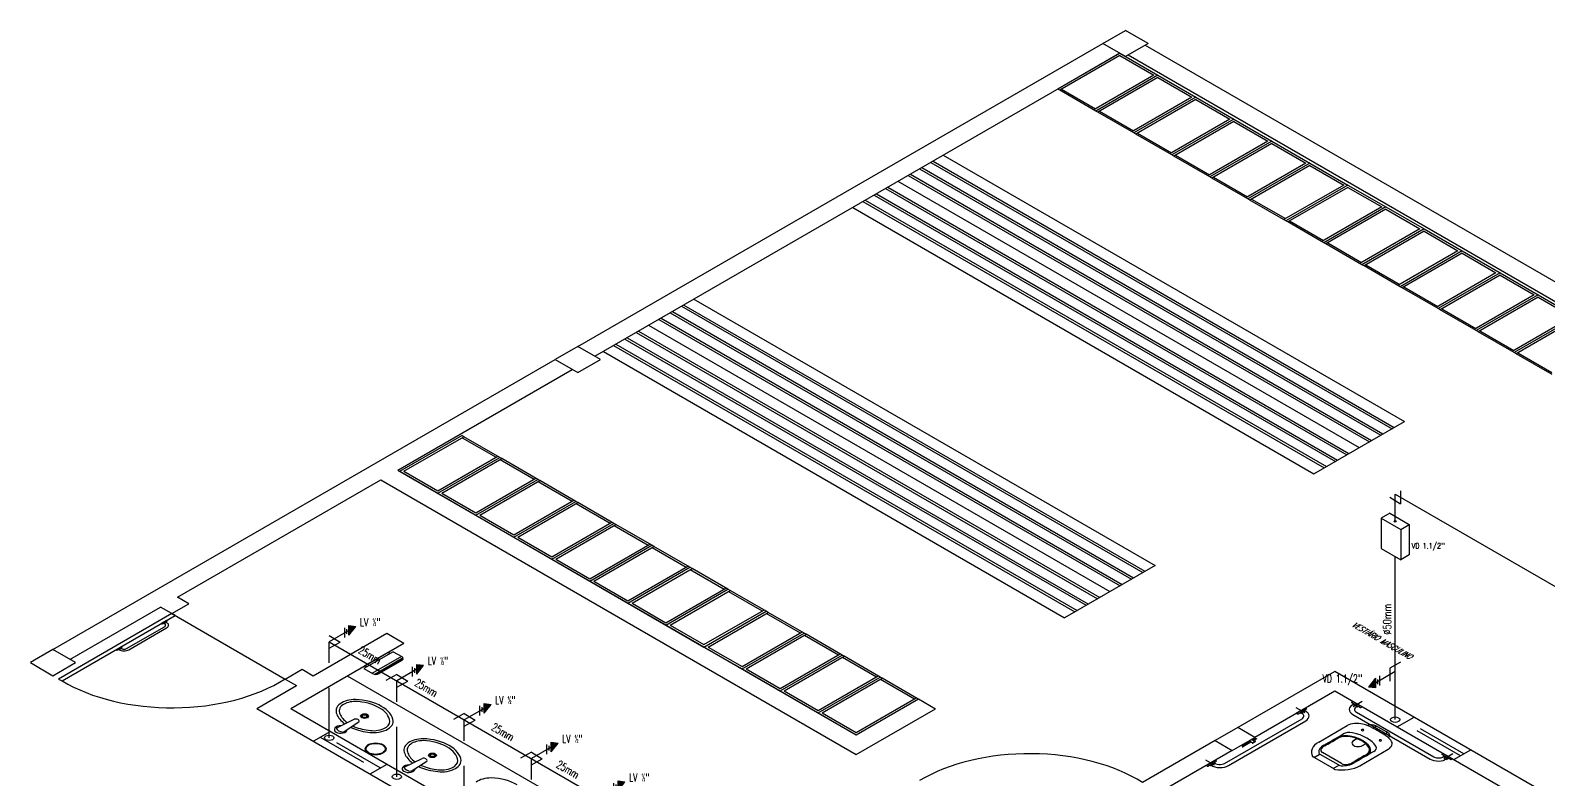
# Model space of a CAD drawing. Header units: millimetres. Extents: x 474.7 to 528.3, y 13.1 to 23.5.
# Drawn here: x 499.71 to 509.19, y 18.8 to 23.48 of the extents above; entities that cross this region are included whole.
import ezdxf
from ezdxf.enums import TextEntityAlignment as Align

# ---------------------------------------------------------------- set-up
doc = ezdxf.new("R2010")
doc.units = ezdxf.units.MM
doc.header["$LTSCALE"] = 2.5
doc.linetypes.add('CONTINU', pattern=[0])
doc.linetypes.add('HIDDEN2', pattern=[0.1875, 0.125, -0.0625])
for name, color, linetype in [('EIXO', 253, 'Continuous'), ('I-AGUA FRIA', 5, 'Continuous'), ('I-ARQ', 8, 'Continuous'), ('I-CONEXAO', 1, 'Continuous'), ('I-NORMO_ARQ', 9, 'Continuous'), ('I-NORMO_INST', 4, 'Continuous'), ('I-TUBO_TETO', 5, 'Continuous')]:
    doc.layers.add(name, color=color, linetype=linetype)
doc.styles.add('25', font='ROMANS.SHX', dxfattribs={"width": 0.7, "height": 0.05})
doc.styles.add('ROMANS', font='romans', dxfattribs={"oblique": 15})

# ---------------------------------------------------------------- blocks, each defined once
blk = doc.blocks.new('A$C79730085')
at = {"color": 8}
for p, q in [((-0.0229, 0.139, 2.2483), (0.0227, 0.1127, 2.2483)), ((-0.0198, 0.1433, 2.2483), (0.0196, 0.1206, 2.2483)), ((-0.0166, 0.1475, 2.2483), (0.0164, 0.1284, 2.2483)), ((-0.0135, 0.1518, 2.2483), (0.0133, 0.1363, 2.2483)), ((-0.0103, 0.156, 2.2483), (0.0101, 0.1442, 2.2483)), ((-0.0072, 0.1603, 2.2483), (0.007, 0.1521, 2.2483)), ((-0.004, 0.1645, 2.2483), (0.0038, 0.16, 2.2483))]:
    blk.add_line(p, q, dxfattribs=at)
at = {"layer": 'I-CONEXAO'}
for p, q in [((0.0258, 0.0749), (-0.0262, 0.1049)), ((-0.0261, 0.1348, 2.2483), (-0.0001, 0.1698, 2.2483)), ((0.0259, 0.1048, 2.2483), (-0.0261, 0.1348, 2.2483)), ((0.0128, 0.098), (-0.0132, 0.113)), ((0.0259, 0.1048, 2.2483), (-0.0001, 0.1698, 2.2483))]:
    blk.add_line(p, q, dxfattribs=at)
blk = doc.blocks.new('*U39')
blk.add_line((0.1234, 0.6712), (0, 0.6))
at = {"color": 8, "extrusion": (0, 0.816497, 0.57735)}
blk.add_circle((0, 0), 0.0291, dxfattribs=at)
at = {"layer": 'EIXO', "linetype": 'HIDDEN2'}
blk.add_line((0, 0, 2.2483), (0, 0.6, 2.2483), dxfattribs=at)
at = {"rotation": 300.0081952903947}
blk.add_blockref('A$C79730085', (0.0197, 0.6112, -2.2483), dxfattribs=at)
at = {"layer": 'I-NORMO_INST', "style": '25', "width": 0.7}
blk.add_text('LV ½"', height=0.05, dxfattribs=at).set_placement((0.1923, 0.698, 2.2483))
blk = doc.blocks.new('*U54')
at = {"color": 8, "extrusion": (0, 0.816497, 0.57735)}
blk.add_circle((0, 0), 0.0291, dxfattribs=at)
at = {"layer": 'EIXO', "linetype": 'HIDDEN2'}
blk.add_line((0, 0, 2.2483), (0, 0.3, 2.2483), dxfattribs=at)
at = {"layer": 'I-AGUA FRIA'}
for p, q in [((0, 0.3), (0, 1.0189)), ((0, 0.3, 2.2483), (-0.1234, 0.2288, 2.2483))]:
    blk.add_line(p, q, dxfattribs=at)
at = {"layer": 'I-CONEXAO'}
for p, q in [((-0.0343, 1.2898), (-0.0878, 1.2588)), ((-0.0878, 1.2588), (0.0344, 1.1883)), ((-0.0878, 1.2588), (-0.0878, 1.0696)), ((-0.0343, 1.2898), (0.0879, 1.2192)), ((0.0344, 1.1883), (0.0879, 1.2192)), ((0.0344, 1.1883), (0.0344, 0.9991)), ((0.0879, 1.2192), (0.0879, 1.03)), ((-0.0878, 1.0696), (0.0344, 0.9991)), ((0.0879, 1.03), (0.0344, 0.9991)), ((0.034, 0.359), (-0.034, 0.321))]:
    blk.add_line(p, q, dxfattribs=at)
blk.add_lwpolyline([(-0.034, 0.321), (-0.034, 0.241)], dxfattribs=at)
at = {"layer": 'I-TUBO_TETO'}
blk.add_ellipse((0.0002, 1.239), major_axis=(-0.00692, 0), ratio=0.633908, dxfattribs=at)
at = {"rotation": 120.0081952903946}
blk.add_blockref('A$C79730085', (-0.0197, 0.2888), dxfattribs=at)
at = {"layer": 'I-NORMO_INST', "color": 4, "style": 'ROMANS', "width": 0.75}
blk.add_text("VD 1.1/2''", height=0.035, dxfattribs=at).set_placement((0.103, 1.0683, 1.7478))
blk.add_text('%%C50mm', height=0.05, rotation=90, dxfattribs=at).set_placement((-0.0254, 0.5309, -589.4128))
at = {"layer": 'I-NORMO_INST', "style": '25', "width": 0.7}
blk.add_text("VD 1.1/2''", height=0.05, dxfattribs=at).set_placement((-0.4538, 0.2318, 2.2483))

msp = doc.modelspace()

# ---------------------------------------------------------------- linework, layer by layer
at = {"layer": 'I-AGUA FRIA'}
for p, q in [((508.2361, 20.4126), (508.2361, 20.5831)), ((508.2361, 20.5831), (510.2401, 19.4261, 28.7395)), ((501.5766, 19.6602), (503.7651, 18.3967))]:
    msp.add_line(p, q, dxfattribs=at)
at = {"layer": 'I-ARQ', "extrusion": (0, 0.816497, 0.57735)}
for p, q in [((506.4094, 23.3978, 13.2937), (506.5508, 23.4795, 13.1782)), ((506.4094, 23.3978, 13.2937), (506.5508, 23.4795, 13.1782)), ((506.6922, 23.3978, 13.2937), (506.5508, 23.4795, 13.1782)), ((506.6922, 23.3978, 13.2937), (506.5508, 23.4795, 13.1782)), ((503.1301, 21.5046, 15.9712), (506.4094, 23.3978, 13.2937)), ((503.2362, 21.4433, 16.0578), (506.5154, 23.3366, 13.3803)), ((506.5154, 23.3366, 13.3803), (506.1279, 23.1129, 13.6967)), ((506.5508, 23.3162, 13.4092), (506.4094, 23.3978, 13.2937)), ((506.5508, 23.3162, 13.4092), (506.4094, 23.3978, 13.2937)), ((506.5154, 23.3366, 13.3803), (506.753, 23.1994, 13.5743)), ((506.6922, 23.3978, 13.2937), (506.5508, 23.3162, 13.4092)), ((506.6922, 23.3978, 13.2937), (506.5508, 23.3162, 13.4092)), ((506.6745, 23.3876, 13.3081), (510.6378, 21.0994, 16.5442)), ((506.5154, 23.3219, 13.4011), (506.1407, 23.1055, 13.7071)), ((506.5154, 23.3219, 13.4011), (506.7275, 23.1994, 13.5743)), ((506.5684, 23.3264, 13.3947), (510.5318, 21.0381, 16.6308)), ((506.7275, 23.1994, 13.5743), (506.3528, 22.983, 13.8803)), ((506.753, 23.1994, 13.5743), (506.3655, 22.9757, 13.8907)), ((506.753, 23.1994, 13.5743), (506.3655, 22.9757, 13.8907)), ((506.753, 23.1847, 13.5951), (506.3782, 22.9683, 13.9011)), ((506.753, 23.1994, 13.5743), (506.9906, 23.0622, 13.7683)), ((506.753, 23.1847, 13.5951), (506.9651, 23.0622, 13.7683)), ((506.1407, 23.1055, 13.7071), (506.1279, 23.1129, 13.6967)), ((506.3655, 22.9757, 13.8907), (506.1407, 23.1055, 13.7071)), ((506.9651, 23.0622, 13.7683), (506.5904, 22.8459, 14.0743)), ((506.9906, 23.0622, 13.7683), (506.6031, 22.8385, 14.0847)), ((506.9906, 23.0622, 13.7683), (506.6031, 22.8385, 14.0847)), ((506.9906, 23.0622, 13.7683), (507.2282, 22.9251, 13.9623)), ((506.3782, 22.9683, 13.9011), (506.3655, 22.9757, 13.8907)), ((506.6031, 22.8385, 14.0847), (506.3782, 22.9683, 13.9011)), ((506.9906, 23.0475, 13.7891), (506.6158, 22.8312, 14.0951)), ((506.9906, 23.0475, 13.7891), (507.2027, 22.9251, 13.9623)), ((507.2027, 22.9251, 13.9623), (506.828, 22.7087, 14.2683)), ((507.2282, 22.9251, 13.9623), (506.8407, 22.7013, 14.2787)), ((507.2282, 22.9251, 13.9623), (506.8407, 22.7013, 14.2787)), ((507.2282, 22.9104, 13.9831), (506.8534, 22.694, 14.2891)), ((507.2282, 22.9251, 13.9623), (507.4658, 22.7879, 14.1563)), ((507.2282, 22.9104, 13.9831), (507.4403, 22.7879, 14.1563)), ((506.6158, 22.8312, 14.0951), (506.6031, 22.8385, 14.0847)), ((506.8407, 22.7013, 14.2787), (506.6158, 22.8312, 14.0951)), ((507.4403, 22.7879, 14.1563), (507.0655, 22.5715, 14.4623)), ((507.4658, 22.7879, 14.1563), (507.0783, 22.5642, 14.4727)), ((507.4658, 22.7879, 14.1563), (507.0783, 22.5642, 14.4727)), ((507.4658, 22.7732, 14.1771), (507.091, 22.5568, 14.4831)), ((507.4658, 22.7879, 14.1563), (507.7034, 22.6507, 14.3503)), ((507.4658, 22.7732, 14.1771), (507.6779, 22.6507, 14.3503)), ((505.4125, 22.6998, 14.2809), (508.2939, 21.0362, 16.6336)), ((506.8534, 22.694, 14.2891), (506.8407, 22.7013, 14.2787)), ((507.0783, 22.5642, 14.4727), (506.8534, 22.694, 14.2891)), ((505.2074, 22.5814, 14.4483), (508.0889, 20.9178, 16.801)), ((505.264, 22.6141, 14.4021), (508.1454, 20.9504, 16.7548)), ((505.2781, 22.6222, 14.3906), (508.1596, 20.9586, 16.7433)), ((505.3347, 22.6549, 14.3444), (508.2162, 20.9913, 16.6971)), ((505.3488, 22.663, 14.3328), (508.2303, 20.9994, 16.6855)), ((507.6779, 22.6507, 14.3503), (507.3031, 22.4343, 14.6563)), ((507.7034, 22.6507, 14.3503), (507.3159, 22.427, 14.6666)), ((507.7034, 22.6507, 14.3503), (507.3159, 22.427, 14.6666)), ((507.7034, 22.636, 14.371), (507.3286, 22.4197, 14.677)), ((507.7034, 22.6507, 14.3503), (507.9409, 22.5135, 14.5443)), ((507.7034, 22.636, 14.371), (507.9155, 22.5135, 14.5443)), ((505.0518, 22.4916, 14.5753), (507.9333, 20.828, 16.928)), ((505.066, 22.4998, 14.5638), (507.9475, 20.8361, 16.9165)), ((505.1296, 22.5365, 14.5118), (508.0111, 20.8729, 16.8645)), ((505.1933, 22.5732, 14.4598), (508.0747, 20.9096, 16.8125)), ((507.091, 22.5568, 14.4831), (507.0783, 22.5642, 14.4727)), ((507.3159, 22.427, 14.6666), (507.091, 22.5568, 14.4831)), ((507.9155, 22.5135, 14.5443), (507.5407, 22.2972, 14.8502)), ((507.9409, 22.5135, 14.5443), (507.5534, 22.2898, 14.8606)), ((507.9409, 22.5135, 14.5443), (507.5534, 22.2898, 14.8606)), ((507.9409, 22.4989, 14.565), (507.5662, 22.2825, 14.871)), ((507.9409, 22.5135, 14.5443), (508.1785, 22.3764, 14.7382)), ((507.9409, 22.4989, 14.565), (508.1531, 22.3764, 14.7382)), ((504.9104, 22.4099, 14.6908), (507.7919, 20.7463, 17.0435)), ((504.9246, 22.4181, 14.6792), (507.806, 20.7545, 17.0319)), ((504.9811, 22.4508, 14.633), (507.8626, 20.7871, 16.9857)), ((504.9953, 22.4589, 14.6215), (507.8767, 20.7953, 16.9742)), ((507.3286, 22.4197, 14.677), (507.3159, 22.427, 14.6666)), ((507.5534, 22.2898, 14.8606), (507.3286, 22.4197, 14.677)), ((504.8468, 22.3732, 14.7427), (507.7282, 20.7096, 17.0954)), ((508.1531, 22.3764, 14.7382), (507.7783, 22.16, 15.0442)), ((508.1785, 22.3764, 14.7382), (507.791, 22.1527, 15.0546)), ((508.1785, 22.3764, 14.7382), (507.791, 22.1527, 15.0546)), ((508.1785, 22.3617, 14.759), (507.8038, 22.1453, 15.065)), ((508.1785, 22.3764, 14.7382), (508.4161, 22.2392, 14.9322)), ((508.1785, 22.3617, 14.759), (508.3907, 22.2392, 14.9322)), ((507.5662, 22.2825, 14.871), (507.5534, 22.2898, 14.8606)), ((507.791, 22.1527, 15.0546), (507.5662, 22.2825, 14.871)), ((508.3907, 22.2392, 14.9322), (508.0159, 22.0228, 15.2382)), ((508.4161, 22.2392, 14.9322), (508.0286, 22.0155, 15.2486)), ((508.4161, 22.2392, 14.9322), (508.0286, 22.0155, 15.2486)), ((508.4161, 22.2245, 14.953), (508.0414, 22.0081, 15.259)), ((508.4161, 22.2392, 14.9322), (508.6537, 22.102, 15.1262)), ((508.4161, 22.2245, 14.953), (508.6283, 22.102, 15.1262)), ((507.8038, 22.1453, 15.065), (507.791, 22.1527, 15.0546)), ((508.0286, 22.0155, 15.2486), (507.8038, 22.1453, 15.065)), ((508.6283, 22.102, 15.1262), (508.2535, 21.8857, 15.4322)), ((508.6537, 22.102, 15.1262), (508.2662, 21.8783, 15.4426)), ((508.6537, 22.102, 15.1262), (508.2662, 21.8783, 15.4426)), ((508.6537, 22.102, 15.1262), (508.8913, 21.9649, 15.3202)), ((508.0414, 22.0081, 15.259), (508.0286, 22.0155, 15.2486)), ((508.2662, 21.8783, 15.4426), (508.0414, 22.0081, 15.259)), ((508.6537, 22.0873, 15.147), (508.2789, 21.871, 15.453)), ((508.6537, 22.0873, 15.147), (508.8658, 21.9649, 15.3202)), ((508.8658, 21.9649, 15.3202), (508.4911, 21.7485, 15.6262)), ((508.8913, 21.9649, 15.3202), (508.5038, 21.7411, 15.6366)), ((508.8913, 21.9649, 15.3202), (508.5038, 21.7411, 15.6366)), ((508.8913, 21.9502, 15.341), (508.5165, 21.7338, 15.647)), ((508.8913, 21.9649, 15.3202), (509.1289, 21.8277, 15.5142)), ((508.8913, 21.9502, 15.341), (509.1034, 21.8277, 15.5142)), ((508.2789, 21.871, 15.453), (508.2662, 21.8783, 15.4426)), ((508.5038, 21.7411, 15.6366), (508.2789, 21.871, 15.453)), ((509.1034, 21.8277, 15.5142), (508.7287, 21.6113, 15.8202)), ((509.1289, 21.8277, 15.5142), (508.7414, 21.604, 15.8306)), ((509.1289, 21.8277, 15.5142), (508.7414, 21.604, 15.8306)), ((509.1289, 21.8277, 15.5142), (509.3665, 21.6905, 15.7082)), ((503.7206, 21.723, 15.6623), (506.602, 20.0594, 18.015)), ((503.7771, 21.7556, 15.6161), (506.6586, 20.092, 17.9688)), ((503.7913, 21.7638, 15.6046), (506.6727, 20.1002, 17.9573)), ((503.8549, 21.8005, 15.5526), (506.7364, 20.1369, 17.9053)), ((508.5165, 21.7338, 15.647), (508.5038, 21.7411, 15.6366)), ((508.7414, 21.604, 15.8306), (508.5165, 21.7338, 15.647)), ((509.1289, 21.813, 15.535), (508.7541, 21.5966, 15.841)), ((509.1289, 21.813, 15.535), (509.341, 21.6905, 15.7082)), ((503.5721, 21.6372, 15.7835), (506.4535, 19.9736, 18.1362)), ((503.6357, 21.674, 15.7316), (506.5172, 20.0104, 18.0843)), ((503.6499, 21.6822, 15.72), (506.5313, 20.0185, 18.0727)), ((503.7064, 21.7148, 15.6738), (506.5879, 20.0512, 18.0265)), ((509.341, 21.6905, 15.7082), (508.9662, 21.4741, 16.0142)), ((509.3665, 21.6905, 15.7082), (508.979, 21.4668, 16.0246)), ((509.3665, 21.6905, 15.7082), (508.979, 21.4668, 16.0246)), ((509.3665, 21.6758, 15.729), (508.9917, 21.4595, 16.035)), ((503.4236, 21.5515, 15.9048), (506.3051, 19.8879, 18.2575)), ((503.4377, 21.5597, 15.8932), (506.3192, 19.8961, 18.2459)), ((503.4943, 21.5923, 15.847), (506.3758, 19.9287, 18.1997)), ((503.5084, 21.6005, 15.8355), (506.3899, 19.9369, 18.1882)), ((508.7541, 21.5966, 15.841), (508.7414, 21.604, 15.8306)), ((508.979, 21.4668, 16.0246), (508.7541, 21.5966, 15.841)), ((503.1301, 21.5046, 15.9712), (502.9887, 21.4229, 16.0866)), ((503.1301, 21.5046, 15.9712), (502.9887, 21.4229, 16.0866)), ((503.2716, 21.4229, 16.0866), (503.1301, 21.5046, 15.9712)), ((503.2716, 21.4229, 16.0866), (503.1301, 21.5046, 15.9712)), ((503.2892, 21.4739, 16.0145), (506.1707, 19.8103, 18.3672)), ((503.3529, 21.5107, 15.9625), (506.2343, 19.8471, 18.3152)), ((503.367, 21.5189, 15.951), (506.2485, 19.8552, 18.3037)), ((508.9917, 21.4595, 16.035), (508.979, 21.4668, 16.0246)), ((509.2166, 21.3296, 16.2186), (508.9917, 21.4595, 16.035)), ((499.8509, 19.6113, 18.6486), (502.9887, 21.4229, 16.0866)), ((502.0045, 20.7322, 17.0635), (503.0948, 21.3617, 16.1732)), ((502.9887, 21.4229, 16.0866), (503.1301, 21.3413, 16.2021)), ((502.9887, 21.4229, 16.0866), (503.1301, 21.3413, 16.2021)), ((503.1301, 21.3413, 16.2021), (503.2716, 21.4229, 16.0866)), ((503.1301, 21.3413, 16.2021), (503.2716, 21.4229, 16.0866)), ((507.7282, 20.7096, 17.0954), (508.2939, 21.0362, 16.6336)), ((502.0172, 20.7249, 17.0739), (502.4047, 20.9486, 16.7575)), ((502.0427, 20.7249, 17.0739), (502.4175, 20.9412, 16.7679)), ((502.4175, 20.9412, 16.7679), (502.4047, 20.9486, 16.7575)), ((502.6423, 20.8114, 16.9515), (502.4175, 20.9412, 16.7679)), ((502.2548, 20.6024, 17.2471), (502.6296, 20.8187, 16.9411)), ((502.2548, 20.5877, 17.2678), (502.6423, 20.8114, 16.9515)), ((502.2548, 20.5877, 17.2678), (502.6423, 20.8114, 16.9515)), ((502.2803, 20.5877, 17.2678), (502.655, 20.8041, 16.9618)), ((502.655, 20.8041, 16.9618), (502.6423, 20.8114, 16.9515)), ((502.8799, 20.6742, 17.1454), (502.655, 20.8041, 16.9618)), ((502.0045, 20.7322, 17.0635), (504.8683, 19.0788, 19.4017)), ((502.0172, 20.7249, 17.0739), (502.2548, 20.5877, 17.2678)), ((502.0427, 20.7249, 17.0739), (502.2548, 20.6024, 17.2471)), ((502.4924, 20.4652, 17.441), (502.8672, 20.6816, 17.135)), ((500.6288, 19.9379, 18.1868), (501.8984, 20.671, 17.1501)), ((501.8984, 20.671, 17.1501), (504.8683, 18.9563, 19.5749)), ((502.2548, 20.5877, 17.2678), (502.4924, 20.4505, 17.4618)), ((502.2803, 20.5877, 17.2678), (502.4924, 20.4652, 17.441)), ((502.4924, 20.4505, 17.4618), (502.8799, 20.6742, 17.1454)), ((502.4924, 20.4505, 17.4618), (502.8799, 20.6742, 17.1454)), ((502.5179, 20.4505, 17.4618), (502.8926, 20.6669, 17.1558)), ((502.8926, 20.6669, 17.1558), (502.8799, 20.6742, 17.1454)), ((503.1175, 20.5371, 17.3394), (502.8926, 20.6669, 17.1558)), ((502.73, 20.328, 17.635), (503.1048, 20.5444, 17.329)), ((502.73, 20.3133, 17.6558), (503.1175, 20.5371, 17.3394)), ((502.73, 20.3133, 17.6558), (503.1175, 20.5371, 17.3394)), ((502.7555, 20.3133, 17.6558), (503.1302, 20.5297, 17.3498)), ((503.1302, 20.5297, 17.3498), (503.1175, 20.5371, 17.3394)), ((503.3551, 20.3999, 17.5334), (503.1302, 20.5297, 17.3498)), ((502.4924, 20.4505, 17.4618), (502.73, 20.3133, 17.6558)), ((502.5179, 20.4505, 17.4618), (502.73, 20.328, 17.635)), ((502.9676, 20.1909, 17.829), (503.3423, 20.4072, 17.523)), ((502.9676, 20.1762, 17.8498), (503.3551, 20.3999, 17.5334)), ((502.9676, 20.1762, 17.8498), (503.3551, 20.3999, 17.5334)), ((503.3678, 20.3925, 17.5438), (503.3551, 20.3999, 17.5334)), ((502.73, 20.3133, 17.6558), (502.9676, 20.1762, 17.8498)), ((502.7555, 20.3133, 17.6558), (502.9676, 20.1909, 17.829)), ((502.993, 20.1762, 17.8498), (503.3678, 20.3925, 17.5438)), ((503.5927, 20.2627, 17.7274), (503.3678, 20.3925, 17.5438)), ((503.2052, 20.0537, 18.023), (503.5799, 20.2701, 17.717)), ((503.2052, 20.039, 18.0438), (503.5927, 20.2627, 17.7274)), ((503.2052, 20.039, 18.0438), (503.5927, 20.2627, 17.7274)), ((503.2306, 20.039, 18.0438), (503.6054, 20.2554, 17.7378)), ((503.6054, 20.2554, 17.7378), (503.5927, 20.2627, 17.7274)), ((503.8303, 20.1255, 17.9214), (503.6054, 20.2554, 17.7378)), ((502.9676, 20.1762, 17.8498), (503.2052, 20.039, 18.0438)), ((502.993, 20.1762, 17.8498), (503.2052, 20.0537, 18.023)), ((503.4428, 19.9165, 18.217), (503.8175, 20.1329, 17.911)), ((503.4428, 19.9018, 18.2378), (503.8303, 20.1255, 17.9214)), ((503.4428, 19.9018, 18.2378), (503.8303, 20.1255, 17.9214)), ((503.4682, 19.9018, 18.2378), (503.843, 20.1182, 17.9318)), ((503.843, 20.1182, 17.9318), (503.8303, 20.1255, 17.9214)), ((504.0678, 19.9884, 18.1154), (503.843, 20.1182, 17.9318)), ((506.7364, 20.1369, 17.9053), (506.1707, 19.8103, 18.3672)), ((503.2052, 20.039, 18.0438), (503.4428, 19.9018, 18.2378)), ((503.2306, 20.039, 18.0438), (503.4428, 19.9165, 18.217)), ((500.6995, 19.8971, 18.2445), (500.6288, 19.9379, 18.1868)), ((503.6803, 19.7793, 18.411), (504.0551, 19.9957, 18.105)), ((503.6803, 19.7647, 18.4318), (504.0678, 19.9884, 18.1154)), ((503.6803, 19.7647, 18.4318), (504.0678, 19.9884, 18.1154)), ((503.7058, 19.7647, 18.4318), (504.0806, 19.981, 18.1258)), ((504.0806, 19.981, 18.1258), (504.0678, 19.9884, 18.1154)), ((504.3054, 19.8512, 18.3094), (504.0806, 19.981, 18.1258)), ((500.5934, 19.8358, 18.3311), (499.8863, 19.4276, 18.9084)), ((499.957, 19.5501, 18.7352), (500.5227, 19.8767, 18.2734)), ((500.5934, 19.8358, 18.3311), (500.5227, 19.8767, 18.2734)), ((500.5934, 19.8358, 18.3311), (500.6995, 19.8971, 18.2445)), ((500.6146, 19.8236, 18.3484), (500.5934, 19.8358, 18.3311)), ((500.5934, 19.8358, 18.3311), (501.3005, 19.4276, 18.9084)), ((503.4428, 19.9018, 18.2378), (503.6803, 19.7647, 18.4318)), ((503.4682, 19.9018, 18.2378), (503.6803, 19.7793, 18.411)), ((503.9179, 19.6422, 18.605), (504.2927, 19.8585, 18.299)), ((503.9179, 19.6275, 18.6258), (504.3054, 19.8512, 18.3094)), ((503.9179, 19.6275, 18.6258), (504.3054, 19.8512, 18.3094)), ((503.9434, 19.6275, 18.6258), (504.3182, 19.8439, 18.3198)), ((504.3182, 19.8439, 18.3198), (504.3054, 19.8512, 18.3094)), ((504.543, 19.714, 18.5034), (504.3182, 19.8439, 18.3198)), ((499.9075, 19.4154, 18.9258), (500.6146, 19.8236, 18.3484)), ((503.6803, 19.7647, 18.4318), (503.9179, 19.6275, 18.6258)), ((503.7058, 19.7647, 18.4318), (503.9179, 19.6422, 18.605)), ((501.3359, 19.2439, 19.1682), (502.043, 19.6521, 18.5909)), ((501.4773, 19.448, 18.8796), (501.9369, 19.7134, 18.5043)), ((501.9369, 19.7134, 18.5043), (502.043, 19.6521, 18.5909)), ((504.1555, 19.505, 18.799), (504.5303, 19.7214, 18.493)), ((504.1555, 19.4903, 18.8198), (504.543, 19.714, 18.5034)), ((504.1555, 19.4903, 18.8198), (504.543, 19.714, 18.5034)), ((504.181, 19.4903, 18.8198), (504.5557, 19.7067, 18.5138)), ((504.5557, 19.7067, 18.5138), (504.543, 19.714, 18.5034)), ((504.7806, 19.5769, 18.6974), (504.5557, 19.7067, 18.5138)), ((499.8509, 19.6113, 18.6486), (499.7095, 19.5297, 18.7641)), ((499.8509, 19.6113, 18.6486), (499.7095, 19.5297, 18.7641)), ((499.9924, 19.5297, 18.7641), (499.8509, 19.6113, 18.6486)), ((499.9924, 19.5297, 18.7641), (499.8509, 19.6113, 18.6486)), ((501.9767, 19.5983, 18.667), (501.7929, 19.4922, 18.8171)), ((501.7985, 19.511, 18.7905), (501.9441, 19.5951, 18.6716)), ((502.0273, 19.5691, 18.7083), (501.8434, 19.463, 18.8584)), ((502.0384, 19.5589, 18.7227), (501.861, 19.4565, 18.8675)), ((502.0385, 19.5513, 18.7335), (501.8743, 19.4565, 18.8676)), ((502.0304, 19.5428, 18.7455), (501.889, 19.4612, 18.861)), ((501.9441, 19.5951, 18.6716), (501.9576, 19.5873, 18.6826)), ((501.9767, 19.5983, 18.667), (502.0304, 19.5673, 18.7109)), ((503.9179, 19.6275, 18.6258), (504.1555, 19.4903, 18.8198)), ((503.9434, 19.6275, 18.6258), (504.1555, 19.505, 18.799)), ((504.3931, 19.3678, 18.993), (504.7679, 19.5842, 18.687)), ((504.3931, 19.3531, 19.0137), (504.7806, 19.5769, 18.6974)), ((504.3931, 19.3531, 19.0137), (504.7806, 19.5769, 18.6974)), ((504.4186, 19.3531, 19.0137), (504.7933, 19.5695, 18.7078)), ((504.7933, 19.5695, 18.7078), (504.7806, 19.5769, 18.6974)), ((505.0182, 19.4397, 18.8913), (504.7933, 19.5695, 18.7078)), ((499.7095, 19.5297, 18.7641), (499.8509, 19.448, 18.8796)), ((499.7095, 19.5297, 18.7641), (499.8509, 19.448, 18.8796)), ((499.8509, 19.448, 18.8796), (499.9924, 19.5297, 18.7641)), ((499.8509, 19.448, 18.8796), (499.9924, 19.5297, 18.7641)), ((501.3005, 19.4276, 18.9084), (501.4066, 19.4888, 18.8218)), ((501.4066, 19.4888, 18.8218), (501.4773, 19.448, 18.8796)), ((501.6894, 19.448, 18.8796), (504.3552, 17.9089, 21.0562)), ((501.7929, 19.4922, 18.8171), (501.8465, 19.4612, 18.861)), ((501.7985, 19.511, 18.7905), (501.812, 19.5032, 18.8015)), ((504.1555, 19.4903, 18.8198), (504.3931, 19.3531, 19.0137)), ((504.181, 19.4903, 18.8198), (504.3931, 19.3678, 18.993)), ((504.6307, 19.2307, 19.187), (505.0055, 19.447, 18.881)), ((507.8593, 19.4748, 18.8417), (507.2526, 19.1245, 19.3371)), ((510.4721, 17.9663, 20.975), (507.8593, 19.4748, 18.8417)), ((499.8863, 19.4276, 18.9084), (499.9075, 19.4154, 18.9258)), ((501.1237, 19.2439, 19.1682), (501.3712, 19.3868, 18.9662)), ((501.3005, 19.4276, 18.9084), (501.3712, 19.3868, 18.9662)), ((504.3931, 19.3531, 19.0137), (504.6307, 19.216, 19.2077)), ((504.4186, 19.3531, 19.0137), (504.6307, 19.2307, 19.187)), ((504.6307, 19.216, 19.2077), (505.0182, 19.4397, 18.8913)), ((504.6307, 19.216, 19.2077), (505.0182, 19.4397, 18.8913)), ((504.6562, 19.216, 19.2077), (505.0309, 19.4323, 18.9017)), ((505.0309, 19.4323, 18.9017), (505.0182, 19.4397, 18.8913)), ((505.2558, 19.3025, 19.0853), (505.0309, 19.4323, 18.9017)), ((507.8593, 19.3523, 19.0149), (507.3586, 19.0632, 19.4237)), ((507.8593, 19.3523, 19.0149), (507.3586, 19.0632, 19.4237)), ((510.2635, 17.9643, 20.9779), (507.8593, 19.3523, 19.0149)), ((504.8683, 19.0935, 19.3809), (505.2431, 19.3099, 19.0749)), ((504.8683, 19.0788, 19.4017), (505.2572, 19.3033, 19.0842)), ((504.8683, 19.0788, 19.4017), (505.2558, 19.3025, 19.0853)), ((505.2572, 19.3033, 19.0842), (505.3633, 19.2421, 19.1708)), ((507.9741, 19.2561, 19.151), (508.0298, 19.2883, 19.1055)), ((501.1237, 19.2439, 19.1682), (503.8956, 17.6436, 21.4315)), ((501.3359, 19.2439, 19.1682), (504.0017, 17.7048, 21.3449)), ((501.6209, 19.1215, 19.3413), (501.7321, 19.1765, 19.2636)), ((504.6307, 19.216, 19.2077), (504.8683, 19.0788, 19.4017)), ((504.6562, 19.216, 19.2077), (504.8683, 19.0935, 19.3809)), ((504.8683, 18.9563, 19.5749), (505.3633, 19.2421, 19.1708)), ((507.6739, 19.2153, 19.2087), (507.6182, 19.2474, 19.1632)), ((508.2483, 19.1278, 19.3324), (508.3543, 19.189, 19.2458)), ((501.6647, 19.0962, 19.3771), (501.7615, 19.1595, 19.2876)), ((507.2526, 19.1245, 19.3371), (507.1112, 19.0428, 19.4526)), ((507.3586, 19.0632, 19.4237), (507.2526, 19.1245, 19.3371)), ((507.1112, 19.0428, 19.4526), (506.6573, 18.7808, 19.8232)), ((507.2172, 18.9816, 19.5392), (506.7633, 18.7195, 19.9098)), ((507.1112, 19.0428, 19.4526), (507.2172, 18.9816, 19.5392)), ((507.2172, 18.9816, 19.5392), (507.3586, 19.0632, 19.4237)), ((507.2172, 18.9816, 19.5392), (507.3586, 19.0632, 19.4237)), ((507.2796, 19.0062, 19.5043), (507.2836, 19.0039, 19.5077)), ((507.2796, 19.0062, 19.5043), (507.2836, 19.0039, 19.5077)), ((507.3306, 19.0358, 19.4625), (507.2801, 19.0066, 19.5038)), ((507.3306, 19.0358, 19.4625), (507.2801, 19.0066, 19.5038)), ((507.2812, 19.0073, 19.5028), (507.2855, 19.0049, 19.5063)), ((507.2812, 19.0073, 19.5028), (507.2855, 19.0049, 19.5063)), ((507.2836, 19.0087, 19.5009), (507.2878, 19.0062, 19.5044)), ((507.2836, 19.0087, 19.5009), (507.2878, 19.0062, 19.5044)), ((507.3348, 19.0333, 19.466), (507.2843, 19.0042, 19.5072)), ((507.3348, 19.0333, 19.466), (507.2843, 19.0042, 19.5072)), ((507.2871, 19.0107, 19.498), (507.2914, 19.0083, 19.5015)), ((507.2871, 19.0107, 19.498), (507.2914, 19.0083, 19.5015)), ((507.3199, 19.0392, 19.4578), (507.3411, 19.0514, 19.4405)), ((507.3199, 19.0392, 19.4578), (507.3411, 19.0514, 19.4405)), ((507.3431, 19.0286, 19.4728), (507.3223, 19.0406, 19.4558)), ((507.3431, 19.0286, 19.4728), (507.3223, 19.0406, 19.4558)), ((507.3594, 19.038, 19.4594), (507.3387, 19.05, 19.4424)), ((507.3594, 19.038, 19.4594), (507.3387, 19.05, 19.4424)), ((507.3421, 19.028, 19.4735), (507.3604, 19.0386, 19.4586)), ((507.3421, 19.028, 19.4735), (507.3604, 19.0386, 19.4586)), ((507.3446, 19.0266, 19.4756), (507.3629, 19.0371, 19.4607)), ((507.3446, 19.0266, 19.4756), (507.3629, 19.0371, 19.4607)), ((507.3654, 19.0559, 19.4341), (507.3469, 19.0452, 19.4492)), ((507.3654, 19.0559, 19.4341), (507.3469, 19.0452, 19.4492)), ((507.3697, 19.0535, 19.4375), (507.3512, 19.0428, 19.4526)), ((507.3697, 19.0535, 19.4375), (507.3512, 19.0428, 19.4526)), ((507.3584, 19.0518, 19.4398), (507.3626, 19.0494, 19.4433)), ((507.3584, 19.0518, 19.4398), (507.3626, 19.0494, 19.4433)), ((507.3612, 19.0535, 19.4375), (507.3655, 19.051, 19.441)), ((507.3612, 19.0535, 19.4375), (507.3655, 19.051, 19.441)), ((507.3627, 19.0543, 19.4363), (507.3669, 19.0519, 19.4398)), ((507.3627, 19.0543, 19.4363), (507.3669, 19.0519, 19.4398)), ((508.6018, 18.9237, 19.6211), (508.7079, 18.9849, 19.5345)), ((502.0451, 18.8765, 19.6878), (502.1563, 18.9315, 19.61)), ((502.089, 18.8512, 19.7235), (502.1858, 18.9145, 19.634)), ((507.1082, 18.8887, 19.6706), (507.0525, 18.9208, 19.6251)), ((508.5397, 18.9295, 19.6129), (508.5954, 18.9617, 19.5674))]:
    msp.add_line(p, q, dxfattribs=at)
at = {"layer": 'I-ARQ', "linetype": 'HIDDEN2', "extrusion": (0, 0.816497, 0.57735)}
for p, q in [((508.6654, 18.9604, 19.5692), (508.3119, 19.1645, 19.2805)), ((501.5842, 19.1005, 19.371), (501.4782, 19.0393, 19.4576)), ((501.8954, 18.8719, 19.6944), (501.5418, 19.076, 19.4057)), ((508.6442, 18.9482, 19.5865), (508.2907, 19.1523, 19.2978)), ((501.5206, 19.0637, 19.423), (501.8741, 18.8596, 19.7117)), ((501.8317, 18.8351, 19.7463), (501.9378, 18.8964, 19.6597))]:
    msp.add_line(p, q, dxfattribs=at)
at = {"layer": 'I-ARQ', "linetype": 'Continuous', "extrusion": (0, 0.816497, 0.57735)}
for p, q in [((507.7585, 19.0336, 19.4656), (507.936, 19.1361, 19.3207)), ((508.0961, 19.1209, 19.3422), (508.1116, 19.1298, 19.3295)), ((508.1811, 19.097, 19.376), (508.1151, 19.1351, 19.3221)), ((508.1656, 19.0807, 19.399), (508.1811, 19.0897, 19.3863)), ((508.1903, 19.0917, 19.3834), (508.1811, 19.097, 19.376)), ((507.9763, 19.043, 19.4524), (507.9969, 19.0549, 19.4355)), ((508.0144, 18.8859, 19.6746), (508.1919, 18.9883, 19.5296)), ((508.0314, 19.012, 19.4962), (508.0513, 19.0235, 19.4799)), ((507.856, 18.8643, 19.705), (507.7197, 18.943, 19.5937)), ((507.7357, 18.942, 19.5952), (507.761, 18.9566, 19.5745)), ((507.8816, 18.8904, 19.6681), (507.7664, 18.9569, 19.5741)), ((507.9001, 18.8993, 19.6555), (507.7819, 18.9676, 19.559)), ((507.8558, 18.8727, 19.6932), (507.8811, 18.8873, 19.6725))]:
    msp.add_line(p, q, dxfattribs=at)
at = {"layer": 'I-ARQ', "extrusion": (0, 0.816497, 0.57735), "elevation": 26.7794}
for points in [[(-506.1513, -2.1588), (-506.3634, -1.9467)], [(-506.3888, -1.9212), (-506.601, -1.7091)], [(-506.6264, -1.6836), (-506.8386, -1.4715)], [(-506.864, -1.446), (-507.0762, -1.2339)], [(-507.1016, -1.2084), (-507.3137, -0.9963)], [(-507.3392, -0.9708), (-507.5513, -0.7587)], [(-507.5768, -0.7333), (-507.7889, -0.5211)], [(-507.8144, -0.4957), (-508.0265, -0.2835)], [(-508.052, -0.2581), (-508.2641, -0.0459)], [(-508.2895, -0.0205), (-508.5017, 0.1916)], [(-508.5271, 0.2171), (-508.7393, 0.4292)], [(-508.7647, 0.4547), (-508.9769, 0.6668)], [(-509.0023, 0.6923), (-509.2144, 0.9044)], [(-502.4068, 1.6111), (-502.619, 1.8232)], [(-502.6444, 1.8487), (-502.8566, 2.0608)], [(-502.882, 2.0863), (-503.0942, 2.2984)], [(-503.1196, 2.3238), (-503.3317, 2.536)], [(-503.3572, 2.5614), (-503.5693, 2.7736)], [(-503.5948, 2.799), (-503.8069, 3.0112)], [(-503.8324, 3.0366), (-504.0445, 3.2487)], [(-504.07, 3.2742), (-504.2821, 3.4863)], [(-504.3076, 3.5118), (-504.5197, 3.7239)], [(-500.3108, 3.893), (-500.5477, 3.6561)], [(-500.3239, 3.9061), (-500.5608, 3.6692)], [(-500.5601, 3.5908), (-500.5277, 3.6231)], [(-500.5322, 3.6276), (-500.5277, 3.6231)], [(-500.5327, 3.6279), (-500.5322, 3.6276)], [(-500.5333, 3.6279), (-500.5327, 3.6279)], [(-500.5338, 3.6276), (-500.5333, 3.6279)], [(-500.5492, 3.6122), (-500.5338, 3.6276)], [(-500.5436, 3.6224), (-500.5413, 3.6201)], [(-500.5436, 3.6224), (-500.5595, 3.6066)], [(-500.5436, 3.6224), (-500.5441, 3.6227)], [(-500.5492, 3.6122), (-500.5439, 3.607)], [(-500.5441, 3.6227), (-500.5447, 3.6227)], [(-500.5498, 3.6116), (-500.5445, 3.6064)], [(-500.5447, 3.6227), (-500.5452, 3.6224)], [(-500.5457, 3.6076), (-500.5451, 3.6082)], [(-500.5452, 3.6224), (-500.5595, 3.6082)], [(-500.5495, 3.6255), (-500.5458, 3.6218)], [(-500.5477, 3.6561), (-500.5509, 3.652)], [(-500.5514, 3.6282), (-500.5495, 3.6255)], [(-500.5645, 3.5969), (-500.5498, 3.6116)], [(-500.5509, 3.652), (-500.5532, 3.6471)], [(-500.553, 3.6316), (-500.5514, 3.6282)], [(-500.5541, 3.6356), (-500.553, 3.6316)], [(-500.5532, 3.6471), (-500.5544, 3.6415)], [(-500.5544, 3.6415), (-500.5541, 3.6356)], [(-500.5595, 3.6066), (-500.5571, 3.6042)], [(-500.5631, 3.6132), (-500.5589, 3.6087)], [(-500.5598, 3.6071), (-500.5595, 3.6066)], [(-500.5595, 3.6082), (-500.5598, 3.6077)], [(-500.5598, 3.6077), (-500.5598, 3.6071)], [(-500.5645, 3.5953), (-500.5601, 3.5908)], [(-500.5608, 3.6692), (-500.566, 3.6629)], [(-500.5631, 3.6132), (-500.566, 3.6171)], [(-500.5645, 3.5953), (-500.5648, 3.5958)], [(-500.5648, 3.5964), (-500.5645, 3.5969)], [(-500.5648, 3.5958), (-500.5648, 3.5964)], [(-500.5689, 3.6218), (-500.566, 3.6171)], [(-500.566, 3.6629), (-500.5699, 3.6555)], [(-500.5718, 3.6299), (-500.5689, 3.6218)], [(-500.5699, 3.6555), (-500.5723, 3.6473)], [(-500.573, 3.6386), (-500.5718, 3.6299)], [(-500.5723, 3.6473), (-500.573, 3.6386)], [(-504.5451, 3.7494), (-504.7573, 3.9615)], [(-500.2455, 3.9054), (-500.2778, 3.873)], [(-500.25, 3.9098), (-500.2455, 3.9054)], [(-500.25, 3.9098), (-500.2505, 3.9101)], [(-500.2505, 3.9101), (-500.2511, 3.9101)], [(-500.2511, 3.9101), (-500.2516, 3.9098)], [(-500.2516, 3.9098), (-500.2663, 3.8951)], [(-500.2613, 3.9048), (-500.2589, 3.9024)], [(-500.2663, 3.8951), (-500.2611, 3.8898)], [(-500.2613, 3.9048), (-500.2771, 3.8889)], [(-500.2613, 3.9048), (-500.2618, 3.9051)], [(-500.2669, 3.8945), (-500.2617, 3.8892)], [(-500.2618, 3.9051), (-500.2624, 3.9051)], [(-500.2623, 3.891), (-500.2629, 3.8904)], [(-500.2624, 3.9051), (-500.2629, 3.9048)], [(-500.2629, 3.9048), (-500.2771, 3.8905)], [(-500.2634, 3.9042), (-500.2694, 3.9098)], [(-500.2669, 3.8945), (-500.2823, 3.8791)], [(-500.2694, 3.9098), (-500.2765, 3.9142)], [(-500.2771, 3.8889), (-500.2748, 3.8866)], [(-500.2802, 3.8948), (-500.2765, 3.8911)], [(-500.2765, 3.9142), (-500.2846, 3.9171)], [(-500.2774, 3.8894), (-500.2771, 3.8889)], [(-500.2771, 3.8905), (-500.2774, 3.89)], [(-500.2774, 3.89), (-500.2774, 3.8894)], [(-500.2823, 3.8775), (-500.2778, 3.873)], [(-500.2802, 3.8948), (-500.2849, 3.8976)], [(-500.2826, 3.878), (-500.2823, 3.8775)], [(-500.2823, 3.8791), (-500.2826, 3.8786)], [(-500.2826, 3.8786), (-500.2826, 3.878)], [(-500.2846, 3.9171), (-500.2933, 3.9183)], [(-500.2849, 3.8976), (-500.2903, 3.8994)], [(-500.2903, 3.8994), (-500.2962, 3.8997)], [(-500.2933, 3.9183), (-500.302, 3.9176)], [(-500.2962, 3.8997), (-500.3018, 3.8985)], [(-500.3018, 3.8985), (-500.3067, 3.8962)], [(-500.302, 3.9176), (-500.3102, 3.9152)], [(-500.3067, 3.8962), (-500.3108, 3.893)], [(-500.3102, 3.9152), (-500.3176, 3.9113)], [(-500.3176, 3.9113), (-500.3239, 3.9061)], [(-504.7827, 3.987), (-504.9949, 4.1991)], [(-505.0203, 4.2245), (-505.2324, 4.4367)]]:
    msp.add_lwpolyline(points, dxfattribs=at)
at = {"layer": 'I-ARQ', "linetype": 'CONTINU', "extrusion": (0, 0.816497, 0.57735), "elevation": 26.7794}
for points in [[(-507.9565, 4.5205), (-507.9513, 4.5349)], [(-507.9642, 4.5078), (-507.9565, 4.5205)], [(-507.9643, 4.4732), (-507.9637, 4.4741)], [(-507.9637, 4.4741), (-507.9637, 4.4752)], [(-507.9637, 4.4752), (-507.9643, 4.4761)], [(-507.9742, 4.4972), (-507.9642, 4.5078)], [(-507.9643, 4.4732), (-507.9721, 4.4653)], [(-507.9643, 4.4761), (-507.9905, 4.5023)], [(-507.9721, 4.4653), (-508.0296, 4.5228)], [(-507.9732, 4.4934), (-507.9727, 4.4943)], [(-507.9727, 4.4943), (-507.9727, 4.4953)], [(-507.9727, 4.4953), (-507.9732, 4.4962)], [(-507.9732, 4.4934), (-507.9774, 4.4892)], [(-507.9732, 4.4934), (-508.0014, 4.5215)], [(-507.9732, 4.4962), (-507.9985, 4.5215)], [(-507.9905, 4.5023), (-507.9998, 4.493)], [(-507.991, 4.527), (-507.9975, 4.5205)], [(-507.9915, 4.5034), (-508.0009, 4.4941)], [(-507.9915, 4.5034), (-508.0188, 4.5307)], [(-507.9977, 4.4951), (-507.9987, 4.4962)], [(-508.0014, 4.5215), (-508.0055, 4.5174)], [(-507.1704, 5.1356), (-507.6539, 4.6521)], [(-507.1938, 5.1589), (-507.6772, 4.6754)], [(-507.6758, 4.536), (-507.6184, 4.5935)], [(-507.6263, 4.6014), (-507.6184, 4.5935)], [(-507.6272, 4.6019), (-507.6263, 4.6014)], [(-507.6283, 4.6019), (-507.6272, 4.6019)], [(-507.6292, 4.6014), (-507.6283, 4.6019)], [(-507.6564, 4.5741), (-507.6292, 4.6014)], [(-507.6466, 4.5922), (-507.6425, 4.5881)], [(-507.6466, 4.5922), (-507.6748, 4.5641)], [(-507.6466, 4.5922), (-507.6475, 4.5928)], [(-507.6564, 4.5741), (-507.6471, 4.5648)], [(-507.6475, 4.5928), (-507.6486, 4.5928)], [(-507.6575, 4.573), (-507.6482, 4.5637)], [(-507.6486, 4.5928), (-507.6495, 4.5922)], [(-507.6503, 4.5658), (-507.6493, 4.5669)], [(-507.6495, 4.5922), (-507.6748, 4.567)], [(-507.657, 4.5977), (-507.6505, 4.5912)], [(-507.6539, 4.6521), (-507.6596, 4.6449)], [(-507.6837, 4.5468), (-507.6575, 4.573)], [(-507.6596, 4.6449), (-507.6637, 4.6362)], [(-507.6637, 4.6362), (-507.6657, 4.6262)], [(-507.6657, 4.6262), (-507.6652, 4.6157)], [(-507.6748, 4.5641), (-507.6706, 4.5599)], [(-507.6812, 4.5758), (-507.6738, 4.5679)], [(-507.6753, 4.565), (-507.6748, 4.5641)], [(-507.6748, 4.567), (-507.6753, 4.566)], [(-507.6753, 4.566), (-507.6753, 4.565)], [(-507.6837, 4.5439), (-507.6758, 4.536)], [(-507.6772, 4.6754), (-507.6864, 4.6642)], [(-507.6837, 4.5439), (-507.6843, 4.5449)], [(-507.6843, 4.5459), (-507.6837, 4.5468)], [(-507.6843, 4.5449), (-507.6843, 4.5459)], [(-507.6915, 4.5912), (-507.6863, 4.5827)], [(-507.6864, 4.6642), (-507.6934, 4.6511)], [(-507.6967, 4.6056), (-507.6915, 4.5912)], [(-507.6934, 4.6511), (-507.6976, 4.6365)], [(-507.6988, 4.621), (-507.6967, 4.6056)], [(-507.6976, 4.6365), (-507.6988, 4.621)], [(-507.9513, 4.5349), (-507.9492, 4.5503)], [(-507.9492, 4.5503), (-507.9504, 4.5658)], [(-507.9504, 4.5658), (-507.9546, 4.5804)], [(-507.9546, 4.5804), (-507.9616, 4.5935)], [(-507.9616, 4.5935), (-507.9708, 4.6047)], [(-507.9708, 4.6047), (-508.4542, 5.0882)], [(-507.9828, 4.545), (-507.9823, 4.5555)], [(-507.9823, 4.5555), (-507.9843, 4.5654)], [(-507.9859, 4.5353), (-507.9828, 4.545)], [(-507.9843, 4.5654), (-507.9884, 4.5742)], [(-507.991, 4.527), (-507.9859, 4.5353)], [(-507.9884, 4.5742), (-507.9941, 4.5814)], [(-507.9941, 4.5814), (-508.4776, 5.0649)], [(-507.9985, 4.5215), (-507.9994, 4.522)], [(-507.9994, 4.522), (-508.0004, 4.522)], [(-508.0004, 4.522), (-508.0014, 4.5215)], [(-508.0188, 4.5307), (-508.0197, 4.5312)], [(-508.0197, 4.5312), (-508.0208, 4.5312)], [(-508.0208, 4.5312), (-508.0217, 4.5307)], [(-508.0217, 4.5307), (-508.0296, 4.5228)], [(-507.0544, 5.1575), (-507.1118, 5.1001)], [(-507.0623, 5.1654), (-507.0544, 5.1575)], [(-507.0623, 5.1654), (-507.0632, 5.1659)], [(-507.0632, 5.1659), (-507.0642, 5.1659)], [(-507.0642, 5.1659), (-507.0651, 5.1654)], [(-507.0651, 5.1654), (-507.0913, 5.1392)], [(-507.0824, 5.1565), (-507.0782, 5.1523)], [(-507.0913, 5.1392), (-507.082, 5.1299)], [(-507.0824, 5.1565), (-507.1105, 5.1283)], [(-507.0824, 5.1565), (-507.0833, 5.157)], [(-507.0924, 5.1381), (-507.0831, 5.1288)], [(-507.0833, 5.157), (-507.0843, 5.157)], [(-507.0841, 5.132), (-507.0852, 5.1309)], [(-507.0843, 5.157), (-507.0853, 5.1565)], [(-507.0853, 5.1565), (-507.1105, 5.1312)], [(-507.0862, 5.1555), (-507.0969, 5.1654)], [(-507.0924, 5.1381), (-507.1197, 5.1108)], [(-507.0969, 5.1654), (-507.1095, 5.1732)], [(-507.1105, 5.1283), (-507.1064, 5.1242)], [(-507.116, 5.1387), (-507.1095, 5.1322)], [(-507.1095, 5.1732), (-507.1239, 5.1784)], [(-507.1111, 5.1292), (-507.1105, 5.1283)], [(-507.1105, 5.1312), (-507.1111, 5.1303)], [(-507.1111, 5.1303), (-507.1111, 5.1292)], [(-507.1197, 5.108), (-507.1118, 5.1001)], [(-507.116, 5.1387), (-507.1243, 5.1438)], [(-507.1202, 5.1089), (-507.1197, 5.108)], [(-507.1197, 5.1108), (-507.1202, 5.1099)], [(-507.1202, 5.1099), (-507.1202, 5.1089)], [(-507.1243, 5.1438), (-507.1341, 5.1469)], [(-507.1341, 5.1469), (-507.1445, 5.1474)], [(-507.1445, 5.1474), (-507.1545, 5.1454)], [(-507.1545, 5.1454), (-507.1632, 5.1413)], [(-507.1548, 5.1793), (-507.1694, 5.175)], [(-507.1632, 5.1413), (-507.1704, 5.1356)], [(-507.1694, 5.175), (-507.1825, 5.1681)], [(-507.1825, 5.1681), (-507.1938, 5.1589)], [(-508.4542, 5.0882), (-508.4655, 5.0974)], [(-508.4655, 5.0974), (-508.4785, 5.1043)], [(-508.4776, 5.0649), (-508.4848, 5.0706)], [(-508.4785, 5.1043), (-508.4932, 5.1086)], [(-508.4848, 5.0706), (-508.4935, 5.0747)], [(-508.4932, 5.1086), (-508.5087, 5.1097)], [(-508.4935, 5.0747), (-508.5035, 5.0767)], [(-508.5035, 5.0767), (-508.5139, 5.0762)], [(-508.5087, 5.1097), (-508.5241, 5.1077)], [(-508.5241, 5.1077), (-508.5385, 5.1025)], [(-508.5278, 5.0382), (-508.5283, 5.0373)], [(-508.5278, 5.0392), (-508.5278, 5.0382)], [(-508.5283, 5.0401), (-508.5278, 5.0392)], [(-508.5283, 5.0373), (-508.5362, 5.0294)], [(-508.5556, 5.0674), (-508.5283, 5.0401)], [(-508.5319, 5.068), (-508.5384, 5.0615)], [(-508.5936, 5.0868), (-508.5362, 5.0294)], [(-508.5374, 5.0576), (-508.5369, 5.0585)], [(-508.5369, 5.0585), (-508.5369, 5.0595)], [(-508.5369, 5.0595), (-508.5374, 5.0605)], [(-508.5374, 5.0576), (-508.5416, 5.0534)], [(-508.5374, 5.0576), (-508.5656, 5.0857)], [(-508.5374, 5.0605), (-508.5627, 5.0857)], [(-508.5385, 5.1025), (-508.5469, 5.0973)], [(-508.5539, 5.0921), (-508.5618, 5.0848)], [(-508.5556, 5.0674), (-508.5649, 5.0581)], [(-508.5566, 5.0685), (-508.566, 5.0592)], [(-508.5828, 5.0947), (-508.5566, 5.0685)], [(-508.5627, 5.0857), (-508.5636, 5.0863)], [(-508.5638, 5.0613), (-508.5628, 5.0602)], [(-508.5636, 5.0863), (-508.5647, 5.0863)], [(-508.5647, 5.0863), (-508.5656, 5.0857)], [(-508.5656, 5.0857), (-508.5697, 5.0816)], [(-508.5838, 5.0952), (-508.5828, 5.0947)], [(-508.5848, 5.0952), (-508.5838, 5.0952)], [(-508.5857, 5.0947), (-508.5848, 5.0952)], [(-508.5857, 5.0947), (-508.5936, 5.0868)], [(-507.1239, 5.1784), (-507.1393, 5.1805)], [(-507.1393, 5.1805), (-507.1548, 5.1793)]]:
    msp.add_lwpolyline(points, dxfattribs=at)
at = {"layer": 'I-ARQ', "linetype": 'Continuous', "extrusion": (0, 0.816497, 0.57735), "elevation": 26.7794}
for points in [[(-507.6605, 4.6025), (-507.657, 4.5977)], [(-507.6632, 4.6086), (-507.6605, 4.6025)], [(-507.6652, 4.6157), (-507.6632, 4.6086)], [(-507.6812, 4.5758), (-507.6863, 4.5827)], [(-508.5139, 5.0762), (-508.5211, 5.0742)], [(-508.5211, 5.0742), (-508.5272, 5.0715)], [(-508.5272, 5.0715), (-508.5319, 5.068)], [(-508.5539, 5.0921), (-508.5469, 5.0973)]]:
    msp.add_lwpolyline(points, dxfattribs=at)
at = {"layer": 'I-ARQ', "extrusion": (0, 0.816497, 0.57735)}
for centre, radius in [((-501.7973, 4.6234, 26.7794), 0.0248), ((-501.7973, 4.6234, 26.7794), 0.0188), ((-501.7973, 4.6234, 26.7794), 0.0146), ((-507.3676, 4.868, 26.7794), 0.003), ((-507.3676, 4.868, 26.7794), 0.003), ((-502.2216, 5.0477, 26.7794), 0.0248), ((-502.2216, 5.0477, 26.7794), 0.0188), ((-502.2216, 5.0477, 26.7794), 0.0146)]:
    msp.add_circle(centre, radius, dxfattribs=at)
at = {"layer": 'I-ARQ', "linetype": 'Continuous', "ltscale": 2.5, "extrusion": (0, 0.816497, 0.57735)}
for radius in [0.065, 0.0599]:
    msp.add_circle((-501.8665, 4.9784, 26.7794), radius, dxfattribs=at)
at = {"layer": 'I-ARQ', "extrusion": (0, 0.816497, 0.57735)}
for centre, radius, start, end in [((-502.0092, 4.0014, 26.7794), 0.03, 135, 225), ((-501.8678, 4.1428, 26.7794), 0.03, 45, 135), ((-500.594, 3.5778, 26.7794), 0.9562, 44.11178, 137.63314), ((-501.7473, 4.5692, 26.7794), 0.1292, 321.82334, 350.47682), ((-501.7473, 4.5692, 26.7794), 0.1089, 321.94269, 350.19526), ((-501.741, 4.5677, 26.7794), 0.1234, 270.61805, 320.54756), ((-501.741, 4.5677, 26.7794), 0.103, 270.99793, 320.42198), ((-501.7253, 4.6927, 26.7794), 0.2284, 224.51618, 266.49595), ((-501.7253, 4.6927, 26.7794), 0.2488, 224.51618, 266.67562), ((-501.728, 4.6954, 26.7794), 0.2488, 183.32438, 225.48382), ((-501.7741, 4.5654, 26.7794), 0.1552, 353.51589, 14.27497), ((-501.8675, 4.5506, 26.7794), 0.2495, 12.26249, 38.91883), ((-501.7741, 4.5654, 26.7794), 0.1349, 353.74671, 14.42453), ((-501.8675, 4.5506, 26.7794), 0.2292, 12.17199, 38.77072), ((-501.7409, 4.6778, 26.7794), 0.0225, 157.02002, 292.97998), ((-501.728, 4.6954, 26.7794), 0.2284, 183.50405, 225.48382), ((-501.853, 4.6797, 26.7794), 0.103, 129.57802, 179.00207), ((-501.853, 4.6797, 26.7794), 0.1234, 129.45244, 179.38195), ((-501.6487, 4.7687, 26.7794), 0.0405, 267.60253, 179.0244), ((-501.6689, 4.7481, 26.7794), 0.0483, 5.06288, 84.93712), ((-501.87, 4.5532, 26.7794), 0.2495, 50.14497, 77.73751), ((-501.87, 4.5532, 26.7794), 0.2292, 50.28809, 77.82801), ((-501.8553, 4.6465, 26.7794), 0.1552, 75.72503, 96.48411), ((-501.8553, 4.6465, 26.7794), 0.1349, 75.57547, 96.25329), ((-501.8515, 4.6733, 26.7794), 0.1089, 99.80474, 128.05731), ((-501.8515, 4.6733, 26.7794), 0.1292, 99.52318, 128.17666), ((-502.1984, 4.9896, 26.7794), 0.1552, 353.51589, 14.27497), ((-502.1716, 4.9935, 26.7794), 0.1292, 321.82334, 350.47682), ((-502.1984, 4.9896, 26.7794), 0.1349, 353.74671, 14.42453), ((-502.1716, 4.9935, 26.7794), 0.1089, 321.94269, 350.19526), ((-502.1653, 4.992, 26.7794), 0.1234, 270.61805, 320.54756), ((-502.1653, 4.992, 26.7794), 0.103, 270.99793, 320.42198), ((-502.1495, 5.117, 26.7794), 0.2284, 224.51618, 266.49595), ((-502.1495, 5.117, 26.7794), 0.2488, 224.51618, 266.67562), ((-502.1522, 5.1197, 26.7794), 0.2284, 183.50405, 225.48382), ((-502.1522, 5.1197, 26.7794), 0.2488, 183.32438, 225.48382), ((-507.2822, 4.9534, 26.7794), 0.003, 315, 135), ((-507.2822, 4.9534, 26.7794), 0.003, 315, 135), ((-507.3189, 4.8944, 26.7794), 0.00108, 297.74976, 152.25024), ((-507.3189, 4.8944, 26.7794), 0.00108, 297.74976, 152.25024), ((-507.3406, 4.8728, 26.7794), 0.00108, 117.74976, 332.25024), ((-507.3406, 4.8728, 26.7794), 0.00108, 117.74976, 332.25024), ((-507.3437, 4.9152, 26.7794), 0.00182, 328.27629, 121.72371), ((-507.3437, 4.9152, 26.7794), 0.00182, 328.27629, 121.72371), ((-507.3614, 4.8975, 26.7794), 0.00182, 148.27629, 301.72371), ((-507.3614, 4.8975, 26.7794), 0.00182, 148.27629, 301.72371), ((-502.0729, 5.193, 26.7794), 0.0405, 267.60253, 179.0244), ((-502.0932, 5.1724, 26.7794), 0.0483, 5.06288, 84.93712), ((-502.2918, 4.9749, 26.7794), 0.2495, 12.26249, 38.91883), ((-502.2918, 4.9749, 26.7794), 0.2292, 12.17199, 38.77072), ((-502.2943, 4.9774, 26.7794), 0.2495, 50.14497, 77.73751), ((-502.2943, 4.9774, 26.7794), 0.2292, 50.28809, 77.82801), ((-502.1651, 5.102, 26.7794), 0.0225, 157.02002, 292.97998), ((-502.2772, 5.1039, 26.7794), 0.103, 129.57802, 179.00207), ((-502.2772, 5.1039, 26.7794), 0.1234, 129.45244, 179.38195), ((-505.9508, 5.9868, 26.7794), 0.9562, 222.36686, 315.88822), ((-502.2796, 5.0708, 26.7794), 0.1552, 75.72503, 96.48411), ((-502.2796, 5.0708, 26.7794), 0.1349, 75.57547, 96.25329), ((-502.2757, 5.0976, 26.7794), 0.1089, 99.80474, 128.05731), ((-502.2757, 5.0976, 26.7794), 0.1292, 99.52318, 128.17666), ((-502.5895, 5.4162, 26.7794), 0.1234, 270.61805, 320.54756), ((-502.5738, 5.5412, 26.7794), 0.2488, 224.51618, 266.67562)]:
    msp.add_arc(centre, radius, start, end, dxfattribs=at)
at = {"layer": 'I-ARQ', "linetype": 'Continuous', "extrusion": (0, 0.816497, 0.57735)}
for centre, radius, start, end in [((-504.026, 1.0518, 26.7794), 5.4106, 134.07205, 135.90628), ((-507.9301, 4.9257, 26.7794), 0.0894, 247.26313, 315.22278), ((-507.9328, 4.9268, 26.7794), 0.0831, 245.78456, 315.23359), ((-507.9504, 4.854, 26.7794), 0.0536, 249.95863, 315.90447), ((-507.9967, 4.7877, 26.7794), 0.0858, 244.00226, 315.05108), ((-507.8846, 5.0344, 26.7794), 0.2073, 202.73679, 247.26317), ((-507.8846, 5.0344, 26.7794), 0.2457, 200.0397, 249.96024), ((-508.0321, 4.7757, 26.7794), 0.0076, 225, 45), ((-508.0321, 4.7757, 26.7794), 0.0076, 45, 225), ((-507.9254, 4.9351, 26.7794), 0.2495, 227.02685, 244.11816), ((-508.0866, 4.7571, 26.7794), 0.0402, 225, 309.00881), ((-507.1396, 5.7794, 26.7794), 1.4029, 222.94924, 227.0509), ((-508.1179, 4.7442, 26.7794), 0.00894, 225, 314.99977), ((-507.9835, 4.9939, 26.7794), 0.2499, 205.86779, 222.95912), ((-508.1748, 4.8011, 26.7794), 0.00894, 135.0002, 225), ((-508.1618, 4.8323, 26.7794), 0.0402, 140.99574, 225), ((-507.869, 5.0151, 26.7794), 0.1563, 314.99018, 17.23029), ((-507.8609, 5.0129, 26.7794), 0.1028, 314.07181, 3.62933), ((-507.8082, 4.9924, 26.7794), 0.0374, 338.60151, 45.09866), ((-507.8607, 5.0128, 26.7794), 0.0936, 314.04684, 338.70221), ((-504.026, 1.0518, 26.7794), 5.4195, 134.07217, 135.23406), ((-508.0042, 4.9148, 26.7794), 0.0384, 314.99999, 135), ((-507.8847, 5.0342, 26.7794), 0.2008, 204.1296, 245.85992), ((-511.8672, 8.893, 26.7794), 5.4106, 314.09392, 315.92812), ((-507.9922, 4.9862, 26.7794), 0.0831, 134.76648, 204.19014), ((-507.9933, 4.9888, 26.7794), 0.0894, 134.73885, 202.73678), ((-508.065, 4.9686, 26.7794), 0.0536, 134.09401, 200.03962), ((-508.1433, 4.8869, 26.7794), 0.0076, 225, 45), ((-508.1433, 4.8869, 26.7794), 0.0076, 45, 225), ((-508.1313, 4.9223, 26.7794), 0.0858, 134.99986, 205.91449), ((-507.7286, 5.0561, 26.7794), 0.01, 44.79219, 134.9991), ((-507.7861, 5.0177, 26.7794), 0.0279, 3.62924, 45), ((-507.7572, 5.0341, 26.7794), 0.00536, 135.00342, 209.8516), ((-507.9038, 5.0499, 26.7794), 0.1564, 73.73729, 134.99997), ((-507.8849, 5.1617, 26.7794), 0.00536, 240.23336, 314.99712), ((-507.9013, 5.1328, 26.7794), 0.0279, 45, 86.5009), ((-507.9061, 5.0582, 26.7794), 0.1027, 86.38837, 135.94588), ((-507.9265, 5.1108, 26.7794), 0.0373, 44.86024, 111.33049), ((-507.9061, 5.0581, 26.7794), 0.0938, 111.27274, 135.92815), ((-511.8672, 8.893, 26.7794), 5.4195, 314.76607, 315.92797), ((-507.8628, 5.1904, 26.7794), 0.01, 314.88836, 73.8499)]:
    msp.add_arc(centre, radius, start, end, dxfattribs=at)
at = {"layer": 'I-CONEXAO'}
for p, q in [((501.5766, 19.6202), (501.6446, 19.6582)), ((501.9987, 19.4565), (501.9307, 19.4186)), ((501.9987, 19.3765), (502.0668, 19.4145)), ((502.4206, 19.2129), (502.3526, 19.175)), ((502.4206, 19.1329), (502.4887, 19.1709)), ((502.8394, 18.9712), (502.7713, 18.9332)), ((502.8394, 18.8912), (502.9074, 18.9291))]:
    msp.add_line(p, q, dxfattribs=at)
for points in [[(508.2701, 20.602), (508.2701, 20.522)], [(508.2021, 20.5641), (508.2701, 20.522)], [(501.5766, 19.7002), (501.6446, 19.6582)], [(501.9987, 19.4565), (502.0668, 19.4145)], [(502.4206, 19.2129), (502.4887, 19.1709)], [(502.8394, 18.9712), (502.9074, 18.9291)]]:
    msp.add_lwpolyline(points, dxfattribs=at)

# ---------------------------------------------------------------- block references
at = {"layer": 'I-AGUA FRIA'}
for name, p in [('*U54', (508.2359, 19.1736)), ('*U39', (501.5766, 19.0602, -2.2483)), ('*U39', (501.9997, 18.8171, -2.2483)), ('*U39', (502.4206, 18.5729, -2.2483)), ('*U39', (502.8394, 18.3312, -2.2483)), ('*U39', (503.2574, 18.0898, -2.2483))]:
    msp.add_blockref(name, p, dxfattribs=at)

# ---------------------------------------------------------------- texts
at = {"layer": 'I-NORMO_ARQ', "extrusion": (0, 0.816497, 0.57735), "style": '25', "width": 0.7}
msp.add_text('VESTIÁRIO MASCULINO', height=0.05, rotation=135, dxfattribs=at).set_placement((-508.1606, 3.812, 26.7794), align=Align.MIDDLE_CENTER)
at = {"layer": 'I-NORMO_INST', "style": '25', "width": 0.7}
for p in [(501.7534, 19.5926, -2.2483), (502.1057, 19.3891, -2.2483), (502.5845, 19.1127, -2.2483), (502.9908, 18.8781, -2.2483)]:
    msp.add_text('25mm', height=0.05, rotation=330, dxfattribs=at).set_placement(p)

doc.saveas('drawing.dxf')
